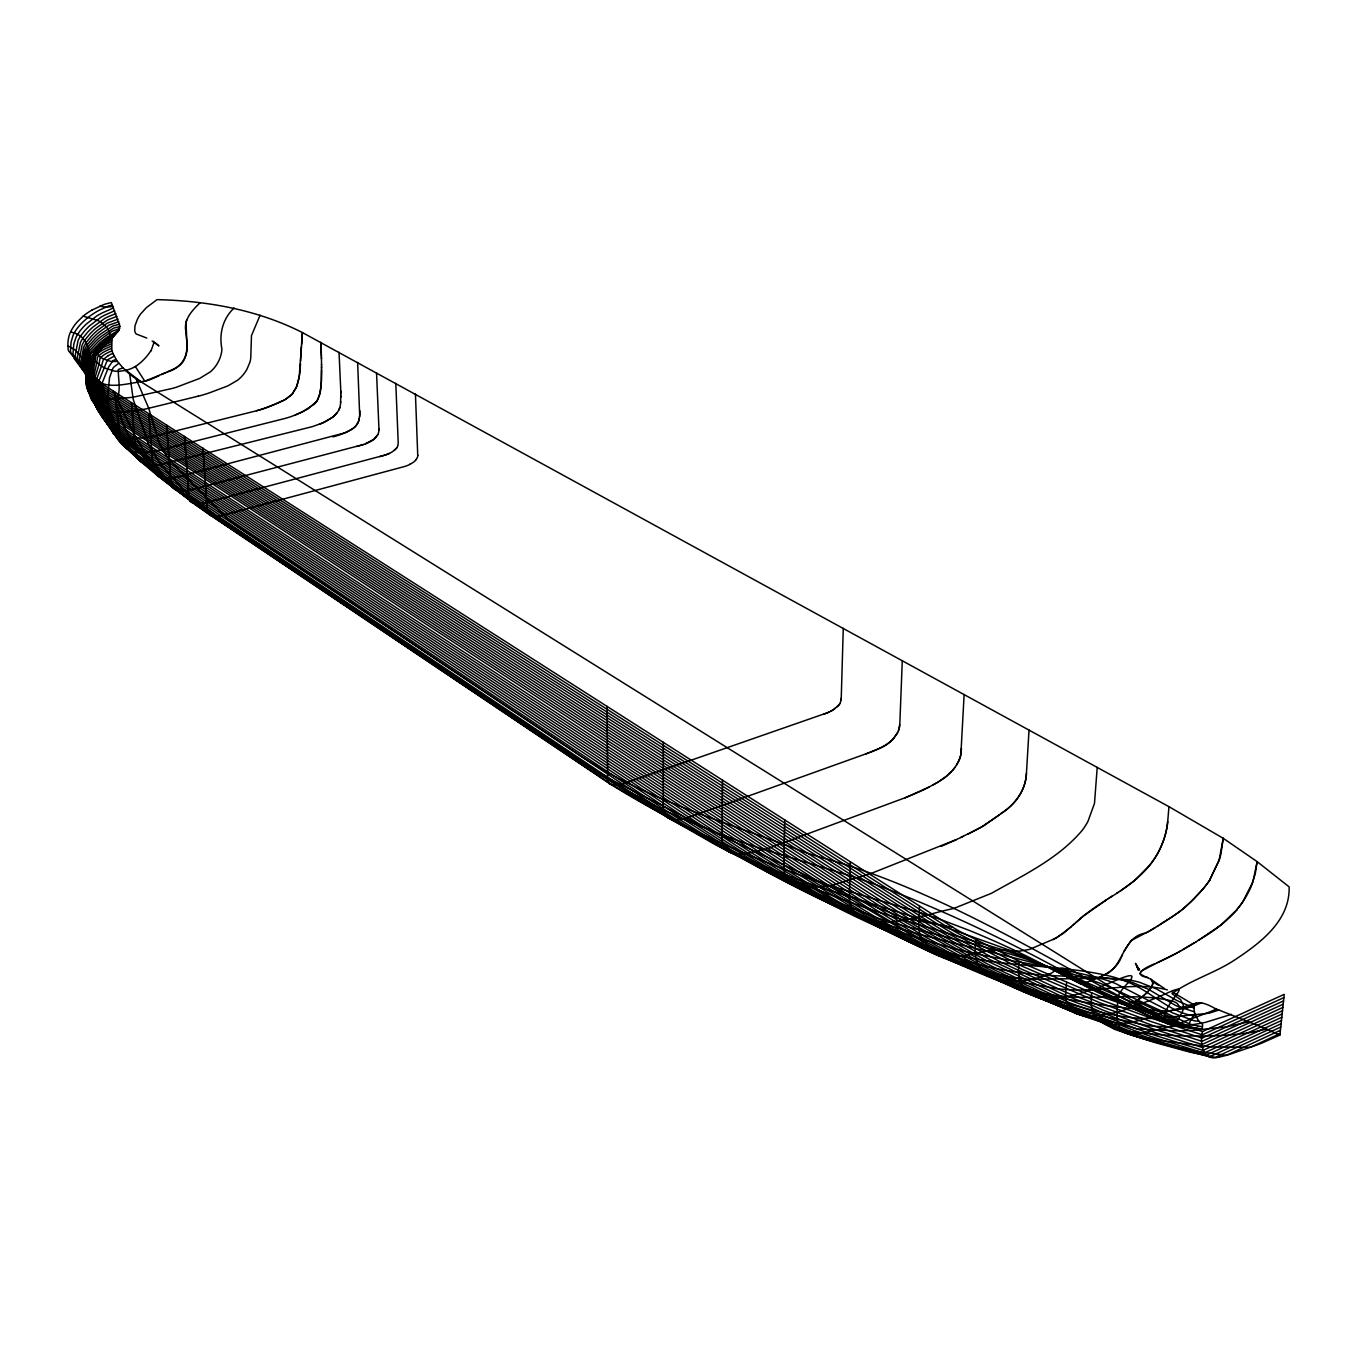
<?xml version="1.0" encoding="UTF-8"?>
<svg xmlns="http://www.w3.org/2000/svg" width="1357" height="1357" viewBox="0 0 1357 1357"><rect width="100%" height="100%" fill="white"/><g stroke="black" fill="none" stroke-linecap="round" stroke-linejoin="round"><path stroke-width="1.5" d="M663.336 742.296L663.285 806.448A37.979 26.614 -57.1 0 0 663.692 811.537C728.387 852.942 796.22 890.158 867.768 918.35A303.035 143.944 4.2 0 0 886.087 924.575C954.005 945.642 1024.552 957.279 1091.91 980.263A238.713 134.275 5.2 0 1 1109.381 986.98L1189.088 1023.772A34.96 18.32 7.3 0 0 1197.569 1025.909M1219.451 1056.984A157.208 91.14 -59.8 0 0 1233.089 1053.185L1257.685 1044.703A250.4 145.81 -60.9 0 0 1262.621 1042.753L1279.922 1035.035L1284.231 994.342L1202.455 1031.557L1099.289 995.97A121.977 62.185 6.4 0 1 1095.031 994.206L1025.655 964.488L960.62 931.852A119.314 59.861 4.8 0 1 953.004 927.374L107.305 387.237A155.902 53.652 -3.1 0 1 103.912 385.049L80.742 365.101L68.732 351.124A79.351 26.784 -3.7 0 1 68.104 349.173L67.884 343.796A262.529 89.002 -2.4 0 1 69.682 333.992L71.056 330.989A210.556 71.192 -2.8 0 1 77.383 321.779L83.167 316.147A119.806 39.998 -3.3 0 1 91.903 310.091M722.501 780.088L721.924 836.031A53.517 36.639 -57.5 0 0 721.975 838.779L722.06 840.305A49.497 33.908 -57.4 0 0 722.212 841.917A14.859 10.228 -56.9 0 0 722.738 844.478L723.23 845.632A24.46 16.827 -57.1 0 0 723.926 847.09A20.287 13.943 -57 0 0 725.673 849.346A31.245 21.491 -57.2 0 0 728.132 851.331L817.389 894.076L876.809 917.756A326.63 153.782 4.2 0 0 895.637 923.71L997.09 950.324A474.204 284.682 3.3 0 1 1065.143 973.105L1167.105 1017.58L1192.057 1027.215A19.677 10.381 7.3 0 0 1195.856 1027.978L1202.183 1029.471L1202.641 1024.467L1198.757 1021.041L1195.364 1015.104A14.706 9.143 62.9 0 1 1194.194 1010.49C1192.141 996.954 1208.239 1004.536 1214.261 1008.081A124.708 80.25 64.1 0 0 1219.994 1010.456L1255.462 1024.501A162.433 106.508 63.8 0 0 1259.55 1026.18L1279.922 1035.035M334.161 415.904L336.994 412.833A14.045 11.467 -60.3 0 0 338.741 410.102L339.029 409.526A13.638 11.127 -60.3 0 0 339.827 407.524A16.844 13.757 -60.3 0 0 340.59 402.741L340.726 397.126M340.641 401.655L340.624 402.622M784.736 819.865L783.82 864.596A42.898 28.768 -57.5 0 0 784.974 874.536C789.486 893.008 812.148 886.664 825.938 886.257A112.631 75.839 -58.7 0 0 832.367 885.137L870.346 873.755L956.363 839.593M843.274 628.325L841.272 697.04A18.71 12.841 -59.7 0 1 841.17 698.38A21.067 14.469 -59.6 0 1 841.001 699.754L840.882 700.433A15.521 10.652 -59.7 0 1 840.678 701.399A10.228 7.006 -59.7 0 1 840.441 702.281L840.254 702.807M299.744 374.04L296.979 385.914L292.128 394.259L296.233 387.695L299.1 378.128L301.458 346.561M300.592 361.183L300.796 355.297M850.33 861.763L849.346 899.114L850.618 905.543L853.977 912.158A51.006 33.399 -57.9 0 0 860.016 917.875C890.039 928.85 923.642 914.686 953.683 908.495L991.475 893.296C1023.449 875.163 1058.714 858.574 1082.632 829.839A49.547 31.194 -59.9 0 0 1087.924 821.46L1094.488 803.412L1097.219 767.384M340.878 393.242L340.811 395.074M300.525 363.489L299.897 372.853M340.794 395.498L340.76 396.397M340.709 397.414L340.76 396.244M902.286 660.638L899.878 722.382A35.774 24.121 -59.6 0 1 899.708 724.74A41.304 27.869 -59.5 0 1 899.521 726.317L899.403 727.047A24.952 16.793 -59.7 0 1 899.335 727.539A10.839 7.277 -59.8 0 1 898.758 729.896L898.249 731.101A18.981 12.756 -59.7 0 1 897.622 732.526L893.228 738.836A20.932 14.079 -59.8 0 1 891.413 740.685L890.311 741.668L891.413 740.685A20.983 14.113 -59.8 0 0 893.245 738.853A19.88 13.366 -59.8 0 0 894.042 737.903L896.926 733.832M321.388 380.961L321.592 369.867M919.52 905.984L918.859 921.471A59.335 37.809 -58.1 0 0 923.964 944.947L924.863 946.304A51.668 32.941 -58 0 0 927.967 949.883C947.746 965.319 973.122 951.172 995.139 950.443A147.692 90.953 -56.2 0 1 1006.606 950.358L1019.294 951.189L1029.352 949.459L1056.526 937.924L1071.589 926.475M300.813 355.178L302.407 332.567C257.321 309.684 207.197 300.847 157.022 299.626L146.42 307.615L140.619 313.993A33.637 28.802 -59.9 0 0 137.43 319.2L134.971 325.816L134.716 330.769A7.514 6.463 -59.6 0 0 136.192 333.992L146.81 338.063M308.209 408.762L316.843 401.146A15.47 12.705 -60.3 0 0 318.132 398.856L320.371 391.495L321.338 381.707M321.338 381.809L321.541 364.202M960.23 757.036A12.4 8.142 -59.8 0 0 960.552 755.951L960.637 755.595A18.218 11.959 -59.8 0 0 960.875 754.204L964.132 694.513M976.209 939.841C966.896 985.453 1017.309 987.048 1046.824 974.801A80.996 50.175 -58.8 0 0 1051.454 973.156C1074.914 955.956 1067.789 990.576 1088.484 981.586A54.127 32.941 -58.7 0 0 1091.673 980.348C1103.088 976.056 1115.844 970.272 1120.882 958.246M321.304 382.47L321.066 385.999M961.485 748.301L960.892 754.204M1000.788 813.725C1014.917 804.854 1025.909 790.198 1026.452 773.049L1029.03 730.049M1202.455 1031.557C1199.435 1043.482 1203.082 1062.48 1219.485 1056.866M1026.452 773.049C1025.858 789.587 1015.698 804.107 1002.009 812.826M1117.625 1002.823L1117.015 1011.152A52.601 31.041 -58.5 0 0 1117.727 1021.312C1121.272 1042.787 1146.343 1031.422 1160.15 1029.217A239.595 143.774 -60.6 0 0 1176.315 1024.535L1209.053 1012.186A250.129 149.219 -61 0 0 1216.449 1009.048M1019.311 961.536C1011.559 1009.116 1064.041 1000.482 1091.723 989.457C1098.067 990.373 1144.07 964.064 1128.905 981.891C1123.698 987.591 1109.178 1001.856 1124.291 1004.655C1140.864 1011.864 1157.267 1019.684 1174.568 1024.959A36.52 19.185 7.1 0 0 1179.555 1026.113L1185.272 1027.13M1167.122 826.362A56.757 34.807 -59.9 0 0 1167.715 821.545L1168.954 806.669L302.407 332.567L301.661 344.288M320.964 387.186L319.506 395.226L316.86 401.095A16.386 13.468 -60.4 0 1 314.298 404.182L302.679 411.663M1066.755 982.4C1064.363 994.427 1064.872 1012.543 1080.342 1014.748M359.859 410.764A28.022 22.798 -60.1 0 1 359.826 413.223L359.809 413.834A48.14 39.302 -59.8 0 1 359.69 415.446L359.639 415.921A17.777 14.418 -60.2 0 1 359.469 417.278L359.486 417.142A21.441 17.404 -60.2 0 0 359.69 415.446L357.62 362.387M359.368 417.837L359.096 419.177A25.02 20.338 -60.1 0 1 358.926 419.907L358.91 419.958A25.936 21.084 -60.1 0 0 359.13 419.008L359.198 418.651M960.637 755.595L960.552 755.951A12.807 8.413 -59.8 0 1 960.23 757.07L959.738 758.529A26.801 17.641 -59.8 0 1 959.348 759.564L959.026 760.344L959.348 759.564A34.366 22.662 -59.7 0 0 960.077 757.528L960.162 757.223M358.876 420.093L358.689 420.789A10.296 8.346 -60.3 0 1 358.452 421.552A8.651 7.006 -60.3 0 1 357.875 422.841A12.739 10.33 -60.3 0 1 357.061 424.198A20.966 17.03 -60.3 0 1 356.467 425.046L356.314 425.267A22.458 18.252 -60.3 0 0 357.061 424.198A12.773 10.347 -60.3 0 0 357.875 422.841A8.634 7.006 -60.3 0 0 358.452 421.552A11.857 9.618 -60.2 0 0 358.842 420.28L358.876 420.144M397.771 445.622L397.771 445.622A10.11 8.091 -60.1 0 0 398.161 443.451A8.193 6.548 -60.2 0 0 398.195 442.399L395.803 383.302M200.174 302.696C192.609 310.007 183.857 318.912 185.672 330.43M397.669 445.978L397.448 446.572A5.258 4.19 -60.2 0 1 397.16 447.199A4.444 3.562 -60.2 0 1 396.821 447.742A5.496 4.393 -60.2 0 1 396.278 448.421A5.428 4.342 -60.2 0 0 396.821 447.742M378.366 433.205L378.366 433.205A8.753 7.039 -60.2 0 0 378.586 432.459A12.179 9.804 -60.2 0 0 378.756 431.611A14.282 11.518 -60.2 0 0 378.925 430.118A12.705 10.245 -60.2 0 0 378.959 429.016L376.534 372.751M378.094 433.952L378.094 433.952A5.479 4.393 -60.2 0 1 377.721 434.681L377.348 435.258A7.989 6.429 -60.2 0 0 377.721 434.681M1121.611 956.651L1122.392 954.904M1123.884 951.427L1131.161 940.571L1145.596 933.022A79.418 48.123 -59.8 0 0 1148.938 931.309L1158.454 925.542M260.103 315.197L251.486 335.586L250.74 358.163A24.697 20.762 -60.2 0 1 249.858 362.353L247.042 369.087A31.567 26.563 -60.2 0 1 237.645 380.181L228.044 385.812L209.996 392.648A152.306 130.934 -63.2 0 1 198.275 396.21M338.741 410.102L338.792 410.018A13.977 11.399 -60.3 0 0 339.827 407.524M141.349 382.029L123.351 368.29L117.007 360.894L112.784 353.193A10.568 4.224 76 0 1 111.749 349.614L112.037 338.538L119.026 330.175L119.857 326.019L111.359 302.526L105.863 303.917A25.97 8.481 -3.7 0 0 103.844 304.545L91.92 310.091M956.464 765.127L959.009 760.412L957.279 763.804A26.733 17.607 -59.8 0 1 956.753 764.686L956.464 765.127A31.516 20.762 -59.8 0 1 954.887 767.451A28.022 18.455 -59.8 0 1 952.987 769.86L952.546 770.369A28.022 18.455 -59.8 0 1 951.596 771.421L946.711 776.017L951.596 771.404M151.085 350.835L154.053 342.252A3.884 3.325 -59.2 0 0 153.663 341.302M376.754 436.072L374.159 439.04M377.009 435.733L374.295 438.922M356.009 425.657L355.856 425.861A8.566 6.938 -60.2 0 1 354.771 427.065L352.43 428.863A38.505 31.364 -60.7 0 1 350.564 429.965A67.46 55.23 -61.3 0 1 344.729 432.883L181.414 476.036A83.133 70.343 -57.9 0 1 173.051 477.579A65.017 54.891 -57.3 0 1 163.366 477.834L161.33 477.562A10.093 8.464 -55.5 0 1 158.837 476.595L158.684 476.477A18.862 15.843 -55.9 0 1 156.394 474.679A10.517 8.837 -55.5 0 1 155.088 472.592A21.712 18.218 -55.9 0 1 154.766 471.897L154.053 469.963M234.083 307.971C222.701 318.742 218.952 333.873 221.903 348.97A25.953 21.983 -59.9 0 1 221.378 353.261L220.648 356.077A29.04 24.63 -59.9 0 1 210.42 371.818L199.683 378.399L176.359 387.254A102.182 87.917 -61.3 0 1 171.084 388.696L132.799 397.296L112.41 399.111L101.996 397.838A28.48 24.528 -57.4 0 1 98.433 396.363A29.718 25.596 -57.4 0 1 89.206 387.288L88.018 384.845A26.394 22.747 -57.3 0 1 86.797 380.859C87.408 366.305 82.37 351.785 67.85 345.984M114.124 356.229L108.577 359.215A20.253 6.938 -3.9 0 0 107.322 360.351L105.066 365.728A249.722 83.523 -5.6 0 1 103.997 368.442L98.637 381.622A176.563 62.151 -2.9 0 0 98.06 384.574L98.908 400.468A197.223 70.089 -2.8 0 0 99.434 403.504L107.983 422.875L120.722 442.806A161.127 58.622 -3 0 0 123.233 445.418L127.151 449.014M336.994 412.833L333.601 416.446A17.013 13.892 -60.3 0 1 332.482 417.396L322.813 422.858L312.347 426.641L159.363 464.874A83.201 70.717 -58.1 0 1 153.782 465.129L147.811 464.756A17.828 15.046 -55.9 0 1 146.081 464.315L145.131 463.975A34.96 29.532 -56.5 0 1 142.977 463.059L141.857 462.432A14.554 12.298 -55.7 0 1 139.652 460.617L121.485 443.502A173.068 62.812 -2.9 0 1 118.941 440.906L105.642 421.128L96.618 401.893A166.945 59.199 -3 0 1 96.093 398.856L95.855 382.844A207.825 73.159 -2.7 0 1 96.432 379.875L101.436 366.136A162.976 55.043 -5.1 0 0 101.945 364.27L103.437 359.317L108.034 355.755M355.738 426.013L353.804 427.896A19.202 15.589 -60.4 0 1 352.43 428.846A38.522 31.381 -60.7 0 1 350.564 429.965A67.239 55.043 -61.3 0 1 343.236 433.528A68.681 56.231 -61.3 0 1 339.335 434.986L338.046 435.41A106.966 88.018 -62.3 0 1 334.348 436.496L332.855 436.886M1102.529 1014.917A185.01 112.478 -60 0 0 1127.497 1008.929L1152.958 999.227A273.232 166.996 -61.1 0 0 1161.592 995.648C1196.145 979.245 1169.497 997.734 1165.205 1013.442A15.622 9.126 -58.4 0 0 1164.866 1019.26L1167.444 1023.873L1173.008 1023.755A12.23 7.141 -58.4 0 0 1177.588 1020.379L1182.507 1011.559A15.622 9.126 -58.4 0 0 1183.202 1004.757L1180.607 999.617L1172.007 993.697C1189.767 980.534 1213.887 973.291 1233.259 960.909C1259.143 943.861 1290.083 921.573 1289.15 886.884L1257.142 861.644L1223.251 838.321L1168.954 806.669M1149.362 865.63L1134.316 880.744M1236.838 909.614A55.739 32.941 -60 0 0 1251.205 886.46L1255.259 873.874L1257.142 861.644L1252.952 881.745L1242.842 901.727A59.267 35.045 -60 0 1 1236.872 909.682L1220.52 925.389L1195.907 941.928M952.546 770.369L952.987 769.86A27.954 18.404 -59.8 0 0 954.887 767.434M292.128 394.259L284.173 400.196L269.365 406.523A130.357 110.036 -62.8 0 1 256.507 410.781L156.683 435.648A109.306 93.904 -59.5 0 1 148.032 437.361L124.132 439.142L117.533 437.208L113.225 433.545L106.83 419.907L98.366 380.842M111.545 348.444L107.474 350.14A56.824 19.49 -3.7 0 0 102.25 352.973L98.315 356.077A25.325 8.634 -3.9 0 0 97.534 357.23L96.856 361.556A177.038 59.691 -5.2 0 1 96.601 363.422L93.005 379.926L91.767 394.599A122.978 43.424 -3.4 0 0 92.106 397.516L101.097 415.564L116.465 436.852A173.34 62.626 -2.9 0 0 119.111 439.431L136.701 454.205L156.971 468.606L673.123 812.487L730.541 849.363L780.903 878.641A774.321 325.273 6 0 0 799.069 888.258C849.957 912.752 900.353 939.858 955.226 954.395C1006.979 968.135 1061.53 963.928 1113.317 976.972A76.637 40.914 6 0 1 1125.513 981.264C1149.786 989.779 1169.988 1013.73 1195.687 1015.918M1178.962 912.26L1190.496 902.32L1203.218 888.716A59.386 35.638 -60 0 0 1209.749 879.913M838.592 705.216L838.524 705.284A21.899 15.046 -59.9 0 1 838.049 705.759L838.66 705.165A11.602 7.955 -59.8 0 0 838.948 704.86A6.225 4.258 -59.8 0 0 839.61 704.046M1195.364 897.418L1183.508 908.664L1172.075 916.976M291.704 394.717L285.733 399.331L276.336 403.758M333.839 416.209L327.715 420.416A78.299 64.644 -61.5 0 1 324.102 422.264A78.757 65.034 -61.5 0 1 321.151 423.588L320.167 424.012M389.238 453.459L389.459 453.374A22.984 18.438 -60.4 0 0 390.884 452.627A21.101 16.912 -60.3 0 0 392.139 451.864A20.168 16.165 -60.3 0 0 393.547 450.88A20.796 16.674 -60.3 0 0 394.141 450.405L395.65 449.048A13.587 10.873 -60.3 0 0 395.956 448.777M105.761 344.084L110.901 338.605A98.84 32.687 -4.5 0 0 112.716 335.739L115.023 334.009M116.481 332.804A101.164 34.247 -3.2 0 0 115.396 333.924L114.242 335.213A92.581 30.532 -4.4 0 1 112.784 336.706L89.952 357.366A111.053 38.284 -3.4 0 0 86.899 362.726L85.779 376.686A137.82 47.885 -3.2 0 0 86.119 379.01L95.753 397.822L110.901 416.82A121.96 43.373 -3.3 0 0 113.208 418.702L826.583 887.054L874.264 916.331L923.642 944.387A693.749 303.086 7.1 0 0 954.768 960.332L1021.974 991.068L1072.522 1011.406A154.969 79.198 6.4 0 0 1085.753 1016.291L1098.356 1020.549A15.928 8.566 6.2 0 1 1100.731 1021.668L1103.597 1023.365A45.29 23.985 6.6 0 0 1106.752 1025.095L1136.216 1036.477A386.067 185.129 7.3 0 0 1158.267 1043.499L1189.902 1052.099L1215.261 1057.34L1280.771 1027.028M1073.217 924.999L1074.863 923.523M1075.897 922.59L1079.782 919.164A132.918 79.385 -58 0 1 1084.006 915.636L1108.347 898.538M836.675 707.031L837.897 705.911A32.331 22.272 -59.9 0 1 837.49 706.285A32.839 22.611 -59.9 0 1 836.879 706.861A32.195 22.17 -59.9 0 1 835.437 708.083A29.973 20.626 -59.9 0 1 834.216 709.033L833.792 709.338A27.038 18.591 -59.9 0 1 832.893 709.948L832.503 710.203A25.596 17.607 -59.9 0 0 832.893 709.948L833.028 709.864M946.524 776.187L937.772 782.243A178.734 120.722 -61.3 0 1 934.854 783.888L929.274 786.907M1079.782 919.164L1063.43 933.328L1053.015 939.621M946.236 776.441L945.422 777.12A43.848 28.972 -59.9 0 1 940.214 780.75L938.654 781.717M890.226 741.736L888.767 742.924A44.119 29.803 -60 0 1 881.202 747.537L869.481 752.558M105.676 344.305L93.735 354.364A4.088 3.545 -57.5 0 0 93.107 357.145L95.668 361.759L102.318 366.644A61.557 53.211 -60 0 0 106.134 368.544L114.463 371.072A31.381 27.089 -58.7 0 0 119.179 371.309L125.472 370.393A35.57 30.719 -58.9 0 0 135.344 366.543A47.8 41.389 -59 0 0 150.881 350.7M394.141 450.405L394.259 450.303A22.832 18.32 -60.3 0 0 394.683 449.947A28.616 22.967 -60.4 0 0 395.158 449.523L395.243 449.438A24.68 19.795 -60.4 0 0 395.582 449.133M1134.215 880.829L1120.17 891.04M118.805 363.252L114.633 366.441A42.203 14.605 -3.7 0 0 112.902 368.222L109.51 377.823L107.237 401.638A155.071 55.23 -3 0 0 107.525 404.437L116.414 427.472L126.676 445.096A139.822 51.074 -3.1 0 0 129.271 447.861L156.886 474.95L195.747 505.126L608.411 782.599L672.767 820.51L737.021 853.994A44.001 30.278 -57.4 0 0 743.721 853.79L746.333 853.417A184.365 128.864 -59.5 0 0 749.471 852.858L766.434 848.837A205.382 143.723 -59.9 0 0 769.741 847.871L907.07 797.034L929.121 786.992M960.756 837.49L981.382 827.159L998.956 815.099M998.345 815.54L1001.398 813.284M997.734 815.998L983.825 825.684L970.204 833.045M1178.843 912.345L1159.489 924.88M117.889 331.566L99.909 345.255L89.85 355.11A110.612 38.064 -3.4 0 0 86.373 361.488L85.61 374.413A141.077 48.937 -3.2 0 0 85.915 376.737C90.783 391.037 100.062 403.911 110.612 414.614A123.453 43.814 -3.3 0 0 113.717 417.04L835.929 890.175A177.869 87.119 3.8 0 0 838.507 891.888L931.869 947.101A687.304 301.033 7.2 0 0 961.027 962.232M1109.534 897.791C1129.821 885.748 1149.786 870.702 1160.031 848.803A57.164 35.061 -59.9 0 0 1167.682 821.562M1156.758 926.627L1171.023 917.637M1104.954 900.692L1106.65 899.606M1116.743 893.245L1118.185 892.329M1108.092 898.69L1110.043 897.469M1110.976 896.875L1112.418 895.976M1155.299 927.56L1152.347 929.375A86.967 52.753 -59.8 0 1 1145.596 933.039C1120.899 937.059 1124.444 969.543 1101.545 976.09M1196.263 1002.959C1190.598 1007.131 1181.981 1011.864 1177.435 1003.671A17.556 9.262 6.9 0 0 1173.042 1001.229C1132.976 991.39 1090.757 1001.89 1050.199 994.511A69.546 36.164 5.4 0 1 1039.258 992.086C932.038 960.349 833.452 906.239 740.227 845.36L140.28 448.607L115.99 430.474A137.379 49.31 -3.2 0 1 113.123 427.998L95.889 405.59L87.069 388.679A90.715 31.771 -3.6 0 1 86.916 386.558L93.82 353.838L96.025 348.902A35.265 11.959 -3.8 0 1 97.67 347.273L100.74 345.17A58.012 19.761 -3.7 0 1 108.543 341.353L111.579 340.217M1198.452 940.367L1205.949 935.685A183.89 111.206 -60.9 0 0 1218.213 927.221M1196.331 941.673L1182.778 949.713M1194.635 942.691L1178.164 952.326M937.653 782.311L933.022 784.906M1180.861 950.816L1176.926 953.004M307.462 409.186L301.916 412.036M1194.788 1013.323L1190.801 1019.989A21.899 12.773 -58.4 0 1 1189.699 1022.398L1189.139 1023.619A3.104 1.798 -58.4 0 0 1189.054 1025.18A9.736 5.632 -58.5 0 0 1189.665 1026.52A15.707 9.109 -58.5 0 0 1190.7 1027.792L1194.296 1028.318M167.64 371.784C180.311 368.595 188.708 356.687 186.893 343.711M1176.638 953.174L1176.027 953.513A270.416 166.368 -61.4 0 1 1165.629 958.856L1157.792 962.503M1177.299 952.801L1156.707 962.995M174.205 368.748L176.512 367.442A19.914 16.979 -59.4 0 0 182.55 362.387C188.691 353.329 186.91 341.879 185.773 331.651M927.102 788.027L928.103 787.518M925.745 788.722L922.268 790.452M409.831 464.433L408.423 465.095A37.368 29.837 -60.6 0 1 403.64 466.757L223.481 515.134A37.267 30.838 -56.4 0 1 216.73 516.254L189.844 495.746A289.38 108.611 -1.7 0 1 184.722 490.861L160.804 464.722L149.949 446.589A292.213 106.881 -1.8 0 1 148.269 443.4L133.207 399.348L129.729 374.193M173.408 369.155L161.466 374.549M955.735 839.898L963.283 836.302M955.107 840.204L941.215 846.361M921.149 790.995L905.085 797.78M967.694 834.233L968.949 833.639M159.414 375.516L154.749 377.67A64.373 55.518 -59.8 0 1 144.826 381.3C128.711 382.555 103.743 392.241 93.039 375.957C88.646 359.605 92.954 336.197 70.581 332.007M1280.092 1033.508L1250.357 1047.333L1211.207 1046.909L1170.48 1041.922A299.303 146.997 6.6 0 1 1148.938 1038.054C1124.444 1037.664 1107.38 1021.346 1084.718 1016.308A157.87 80.606 6.3 0 1 1076.796 1013.56M1281.127 1023.772L1209.477 1056.866L1160.642 1043.448A461.058 216.323 7.5 0 1 1133.655 1034.339L1085.108 1014.866A141.806 72.684 6.3 0 1 1070.13 1009.286L992.137 972.799A517.034 237.153 6.9 0 1 979.601 966.506L926.526 937.585L886.121 913.329L113.038 410.374A123.555 43.594 -3.3 0 1 109.798 407.948L97.28 393.767L86.186 375.109M1280.431 1030.268L1226.44 1055.305L1199.198 1051.777L1164.713 1044.466A321.083 156.818 7 0 1 1140.575 1037.969L1114.334 1029.251L1103.784 1023.399A11.297 6.073 6.2 0 0 1101.663 1022.228L1087.144 1017.292A168.573 85.83 6.4 0 1 1072.963 1012.118C995.376 979.483 919.588 942.097 849.261 895.654L113.479 414.835A122.859 43.526 -3.3 0 1 110.341 412.392C99.672 401.774 90.376 388.848 85.627 374.481A141.179 48.886 -3.2 0 1 85.355 372.157L86.22 359.266A113.191 38.895 -3.4 0 1 88.85 354.024L99.723 342.931A348.664 123.606 -1.9 0 1 106.626 337.452L117.465 330.871A27.055 8.956 -3.9 0 0 119.026 330.175M1281.805 1017.258L1204.1 1053.049L1156.961 1038.512A590.923 266.786 7.7 0 1 1130.805 1029.217L1103.903 1018.445A110.256 57.096 6.7 0 1 1100.001 1016.597L1083.819 1010.49A133.715 68.562 6.2 0 1 1069.655 1005.316L1001.279 973.156A422.061 198.292 6.6 0 1 984.317 964.708L909.207 921.997A150.966 75.212 4.5 0 1 905.916 919.893L117.822 409.152A171.627 61.981 -5.3 0 0 116.108 408.067L113.394 406.388A129.746 45.544 -3.2 0 1 109.239 403.487C97.84 393.309 87.493 380.571 82.709 365.898A120.162 41.287 -3.3 0 1 82.523 363.557L84.405 350.496A143.214 48.937 -3.2 0 1 87.662 344.186L92.717 338.198A267.041 92.615 -2.4 0 1 98.925 332.346L108.865 325.171L118.907 321.711M1281.466 1020.515L1206.085 1055.288L1158.386 1041.124A532.283 244.565 7.6 0 1 1131.959 1031.88L1104.954 1021.092A92.225 48.055 6.7 0 1 1101.121 1019.226L1085.04 1013.085A133.97 68.766 6.2 0 1 1070.843 1007.929L996.801 973.139A458.666 213.558 6.7 0 1 981.857 965.658L898.521 918.214L112.835 408.135A125.353 44.119 -3.3 0 1 109.527 405.726C98.349 395.43 88.442 382.555 83.812 367.968A127.422 43.865 -3.3 0 1 83.608 365.627L85.203 352.633A133.936 45.816 -3.2 0 1 88.493 346.289L95.024 338.979A271.247 94.362 -2.4 0 1 100.231 334.28L112.58 326.138A12.603 4.19 -3.8 0 1 114.616 325.493L119.569 324.204M830.535 711.356A27.581 18.964 -59.9 0 0 831.977 710.542A24.63 16.929 -59.8 0 0 832.435 710.254L832.112 710.457A27.615 18.998 -59.9 0 1 830.535 711.356A35.96 24.765 -60 0 1 829.025 712.103L828.822 712.188A45.714 31.533 -60.1 0 1 828.024 712.544L625.848 782.955M1282.84 1007.454L1202.081 1044.466L1155.35 1029.624A740.718 319.319 7.8 0 1 1139.032 1023.89L1102.138 1009.795A133.987 68.579 6.6 0 1 1097.084 1007.539L1093.657 1005.961A37.945 20.389 5.9 0 0 1091.011 1004.892L1082.055 1001.687A211.285 105.456 6.4 0 1 1065.89 995.427L990.118 959.721L931.75 926.746L108.967 397.024A130.306 45.392 -3.2 0 1 105.473 394.531C94.6 384.387 82.981 373.311 77.637 359.198A95.55 32.585 -3.5 0 1 77.451 357.01L80.385 342.676A159.023 54.093 -3.1 0 1 83.456 337.333L87.221 332.719A255.761 87.968 -2.5 0 1 92.853 327.105L104.862 318.352A53.585 17.828 -3.6 0 1 107.729 316.927L115.854 313.586M1282.501 1010.728L1202.37 1047.502L1155.587 1032.728A685.879 300.694 7.7 0 1 1129.533 1023.415L1102.512 1012.78A126.116 64.814 6.7 0 1 1098.542 1010.965L1094.115 1008.913A31.415 16.878 6 0 0 1091.469 1007.844L1083.972 1005.283A175.664 88.714 6.3 0 1 1066.042 998.515L985.572 960.213L925.711 926.085L120.807 406.863A74.194 26.224 -3.6 0 1 119.908 406.252L118.33 405.132A98.671 35.316 -4.7 0 0 115.582 403.385L113.038 401.893A135.513 47.342 -3.2 0 1 109.68 399.704C97.161 389.73 85.559 377.025 79.724 361.963A108.543 37.114 -3.4 0 1 79.452 358.943L81.997 345.526A157.242 53.585 -3.1 0 1 85.593 339.131L89.511 334.45A264.242 91.173 -2.4 0 1 95.312 328.75L107.05 320.303A37.131 12.332 -3.7 0 1 109.663 319.116L116.973 316.368M1282.161 1013.984L1202.981 1050.403L1156.096 1035.696A638.401 284.037 7.7 0 1 1130.025 1026.384L1103.088 1015.664A121.078 62.405 6.7 0 1 1099.153 1013.832L1083.005 1007.725A142.739 72.888 6.2 0 1 1068.926 1002.501L1003.145 971.714A386.491 183.144 6.5 0 1 986.861 963.64L911.938 920.674L118.263 407.27A136.853 49.208 -5 0 0 115.837 405.726L113.208 404.149A131.697 46.121 -3.2 0 1 109.9 401.943C97.704 391.885 86.661 378.942 81.335 363.913A114.395 39.217 -3.4 0 1 81.132 360.86L83.591 347.477A150.864 51.481 -3.1 0 1 86.458 342.185L91.326 336.265A266.311 92.123 -2.4 0 1 97.314 330.497L107.186 323.203L118.008 319.082M389.459 453.374L388.272 453.883M1283.892 997.616L1202.251 1034.848L1150.21 1017.801L1100.527 999.753A141.332 71.785 6.5 0 1 1094.912 997.429L1093.216 996.683A125.997 69.088 5.5 0 0 1090.57 995.563L1022.194 966.235L960.247 934.617A238.696 116.244 5.5 0 1 946.474 926.492L107.271 389.442A160.872 55.467 -3 0 1 104.472 387.576L81.861 367.153L70.971 352.973A83.286 28.192 -3.6 0 1 70.513 350.971L71.056 342.168L72.99 335.569A181.465 61.387 -3 0 1 74.499 332.516L75.11 331.481A204.262 69.258 -2.8 0 1 82.76 322.101L87.119 318.2A140.874 47.308 -3.2 0 1 99.044 310.312L108.899 305.851A4.851 1.578 -3.8 0 1 109.934 305.63L111.206 305.444A6.276 2.035 -3.8 0 0 112.36 305.223M1283.535 1000.906L1202.081 1038.105L1149.922 1021.159L1100.408 1002.942A140.687 71.616 6.6 0 1 1095.777 1000.974L1093.216 999.855A72.328 39.116 5.7 0 0 1090.587 998.735L1022.058 969.39L954.955 934.651A359.588 170.015 6.1 0 1 939.807 925.491L107.542 391.8A148.558 51.413 -3.1 0 1 104.777 389.917L84.524 370.783L73.448 355.5A87.543 29.701 -3.6 0 1 72.99 353.397L73.855 343.881L76.077 337.198A169.269 57.367 -3 0 1 77.841 334.043L80.165 330.769A219.987 74.957 -2.7 0 1 86.085 324.255L96.5 316.13A91.903 30.685 -3.4 0 1 102.606 312.755L113.479 307.988M1283.196 1004.18L1202.014 1041.328L1155.35 1026.418L1101.969 1006.741A136.294 69.597 6.6 0 1 1096.829 1004.502L1093.352 1002.942A49.106 26.428 5.8 0 0 1090.723 1001.856L1078.544 997.293A279.491 136.582 6.6 0 1 1063.413 991.204L999.753 961.604L945.931 932.361A467.826 215.407 6.6 0 1 932.921 924.321L107.814 394.141A137.515 47.749 -3.2 0 1 105.117 392.224C93.837 382.182 81.81 371.343 75.602 357.332A91.326 31.075 -3.6 0 1 75.297 355.195L77.943 340.912A163.162 55.4 -3.1 0 1 80.86 335.637L84.405 331.125A242.666 83.133 -2.6 0 1 89.833 325.595L101.13 317.08A73.499 24.494 -3.5 0 1 105.422 314.807L114.666 310.787M829.042 712.086L828.024 712.544A60.2 41.609 -60.3 0 1 825.972 713.375A89.07 61.811 -60.7 0 1 824.445 713.935L823.936 714.104M389.035 453.56L387.237 454.29A58.69 47.325 -61.1 0 1 384.811 455.138L207.282 502.311A74.381 62.252 -57.4 0 1 201.277 503.532L199.496 503.701A22.798 18.947 -56 0 1 193.05 502.989M1155.282 963.623C1147.666 966.557 1130.042 974.462 1148.293 977.786M1156.792 962.944L1140.83 971.408L1140.101 973.885L1144.256 976.107M122.978 367.917L119.45 369.087A4.953 1.713 -3.9 0 0 118.33 369.63C118.042 379.451 121.451 390.901 116.227 401.044A97.568 34.739 -3.4 0 0 116.142 403.114L123.843 425.945L133.597 444.723A158.226 57.842 -2.9 0 0 136.107 447.708L150.305 465.044A304.833 112.207 -1.8 0 0 153.222 468.369L178.021 491.234L206.111 512.318L611.006 784.499C675.99 824.937 746.452 856.437 818.559 881.846A482.023 213.829 4 0 0 835.912 887.444L921.776 913.074A513.641 305.461 1 0 1 939.96 919.266L969.135 930.359A828.923 533.912 -2 0 1 1034.424 960.027L1080.766 984.012M165.961 372.513L144.809 381.215L135.31 366.475M1231.494 1014.324L1205.559 1022.33A149.202 76.416 6.1 0 1 1188.834 1025.146L1169.395 1026.757L1154.129 1026.35A54.908 28.819 6.7 0 1 1146.818 1025.434L1133.282 1022.516A100.774 55.416 6.7 0 0 1128.261 1021.397L1115.98 1018.971A195.137 98.23 6.2 0 1 1102.02 1015.918L1086.228 1011.83A419.109 197.477 6.3 0 1 1056.645 1003.128L1045.891 999.6A247.89 122.775 6 0 1 1030.048 993.833L936.517 953.598A512.658 234.354 6.2 0 1 922.387 946.694L864.969 915.144L791.793 870.295L134.377 438.006L114.005 423.231A132.07 47.139 -3.2 0 1 111.749 421.349L95.397 400.62L86.271 382.759A122.334 42.644 -3.4 0 1 86 380.554L86.661 370.817L88.934 364.015A133.274 46.189 -3.3 0 1 90.919 360.775L105.931 343.117A68.478 22.865 -4.4 0 0 106.813 340.946L107.814 337.774A7.582 2.544 -3.9 0 1 108.628 337.164L113.751 335.315M1195.704 1003.366L1171.973 1010.371A197.291 112.597 -56.6 0 0 1167.19 1011.728L1146.173 1018.547A227.552 137.651 -60.5 0 1 1117.591 1023.907C1101.545 1028.301 1089.077 1013.967 1091.503 998.464A85.779 50.938 -58.8 0 1 1091.622 992.73M295.215 414.988L301.593 412.172A157.565 132.562 -63.6 0 1 297.336 414.106L295.215 414.988A97.704 81.488 -61.9 0 1 289.923 416.972A82.828 68.936 -61.5 0 1 284.512 418.567L162.552 449.371M112.037 350.818L109.34 351.972A52.211 17.912 -3.7 0 0 103.878 354.94L100.774 357.417A23.951 8.176 -3.9 0 0 99.977 358.536L99.129 363.252A146.573 49.581 -5 0 1 98.739 365.169L94.888 377.975A291.026 102.657 -2.1 0 0 94.312 380.944L93.752 397.109A140.45 49.7 -3.2 0 0 94.074 399.331L102.708 417.515L117.584 438.922A177.682 64.322 -2.9 0 0 120.179 441.5L137.244 456.444L162.111 474.272L648.544 798.985C717.904 845.326 789.893 888.547 867.36 919.995A454.358 207.553 4.9 0 0 935.55 943.149C990.44 960.637 1048.469 964.081 1103.818 979.347A113.293 61.302 5.8 0 1 1115.776 983.621L1172.652 1012.916L1194.126 1020.769A10.483 5.513 7.3 0 0 1195.941 1021.007L1198.909 1021.227M387.932 454.018L387.237 454.29A58.758 47.376 -61.1 0 1 384.811 455.138A93.345 75.619 -62 0 1 382.284 455.918L379.79 456.597M274.742 404.403L265.667 407.897A110.731 93.209 -62.2 0 1 256.507 410.73M116.007 359.469L113.818 360.25A6.463 2.205 -3.9 0 0 113.055 360.606L108.577 367.085L102.165 383.047A202.312 71.378 -2.7 0 0 101.673 385.982L102.437 401.909A212.642 75.687 -2.7 0 0 102.979 404.946L111.936 426.234L122.622 443.773A147.692 53.873 -3.1 0 0 125.183 446.538C149.474 471.15 177.462 491.692 206.298 510.656L600.167 775.051L670.205 818.865L714.528 844.224A590.125 255.54 4.5 0 0 731.576 852.942L759.428 865.97A781.802 322.406 5.2 0 0 774.27 872.432L837.54 897.605A723.264 303.493 5.2 0 0 908.478 921.522L1004.401 950.256A429.558 253.555 3 0 1 1052.167 968.644L1119.949 1000.72L1164.883 1019.514A247.551 122.096 7.5 0 0 1176.655 1023.789L1193.431 1028.318M365.508 443.79L373.735 439.397A17.319 13.96 -60.3 0 1 372.921 440.007A21.152 17.064 -60.3 0 1 371.479 440.974A26.512 21.424 -60.4 0 1 369.715 441.975L367.459 443.027A48.92 39.641 -60.9 0 1 365.508 443.79A74.957 60.98 -61.5 0 1 363.354 444.553L192.389 489.47A94.091 79.385 -58 0 1 186.113 490.691L184.722 490.861M111.257 346.222L105.88 348.461A60.912 20.864 -3.7 0 0 100.486 351.429L96.551 354.584A27.327 9.312 -3.9 0 0 95.753 355.755L90.122 392.699A107.508 37.877 -3.5 0 0 90.308 394.836L98.688 411.883L115.43 434.681A157.616 56.892 -3.1 0 0 118.127 437.225L151.696 462.856L684.623 817.27C776.849 878.284 874.671 934.549 981.45 965.268A204.517 101.232 4.8 0 0 1045.755 975.361L1099.306 977.498L1121.696 979.856A50.005 26.512 6.3 0 1 1133.129 982.722L1148.955 989.541L1174.958 1005.113A39.726 20.643 7.1 0 0 1179.759 1007.081L1194.414 1011.813M868.463 752.948L691.205 816.558A157.599 112.682 -58.9 0 1 685.879 818.135L682.995 818.848L660.605 808.755L621.099 787.297L216.73 516.237M112.767 336.79L104.404 340.743L96.856 349.411A5.343 4.631 -57.9 0 0 96.72 351.667A7.786 6.734 -57.9 0 0 97.365 353.753A10.296 8.905 -58 0 0 98.688 355.67M865.41 754.068L873.637 750.947A161.483 110.952 -61.4 0 0 877.623 749.285L878.556 748.86A83.065 56.451 -60.4 0 0 881.219 747.605A42.796 28.904 -59.9 0 0 890.429 741.668M111.189 344.101L105.659 346.34A62.897 21.525 -3.7 0 0 99.282 349.801L95.804 352.515A29.752 10.127 -3.9 0 0 94.6 354.126L88.782 390.714A97.704 34.349 -3.5 0 0 88.934 392.851L97.568 409.831L114.548 432.476A147.625 53.194 -3.1 0 0 117.296 435.003L148.303 458.361L703.18 826.701C742.092 852.501 781.853 877.131 823.037 899.165C884.272 929.002 944.964 963.86 1012.322 977.498A99.96 51.227 4.8 0 0 1029.251 979.313L1107.193 978.193L1127.209 979.618A54.602 28.955 6.4 0 1 1139.676 982.349L1156.215 988.829L1175.959 1000.007A62.456 32.144 7.2 0 0 1180.59 1002.212L1190.564 1006.402A32.585 17.251 7.1 0 1 1194.058 1008.268M111.291 342.1L105.863 344.254A62.693 21.424 -3.7 0 0 99.502 347.579L95.872 350.259A32.195 10.941 -3.8 0 0 94.481 351.887L87.713 388.662A92.123 32.331 -3.6 0 0 87.866 390.799L96.635 407.745L113.801 430.237A142.044 51.091 -3.2 0 0 116.6 432.73L144.826 453.815L721.924 836.2C791.063 882.067 864.002 922.455 939.909 955.973A337.554 161.432 5.3 0 0 1017.563 981.247L1057.001 988.744A105.371 54.009 5.3 0 0 1070.91 989.762C1103.071 991.831 1135.758 981.264 1167.41 989.898M1218.874 1010.032L1209.019 1013.221L1177.74 1016.393A493.286 229.91 4.1 0 1 1165.578 1017.275C1125.665 1022.839 1087.279 1007.81 1049.114 998.667A197.376 99.061 5.8 0 1 1032.813 993.375C938.298 960.739 850.585 912.141 767.333 857.268L134.597 440.347L114.463 425.487A137.736 49.242 -3.2 0 1 112.224 423.605L95.838 402.859L86.441 385.032A109.205 38.132 -3.5 0 1 86.136 382.148L89.409 366.186A217.205 75.822 -2.7 0 1 90.885 363.048L100.164 348.495A161.262 53.415 -5 0 0 101.521 345.882L105.134 340.047A25.783 22.221 -58 0 1 106.423 338.928L115.091 333.941M1249.135 1021.634L1226.711 1026.876L1194.347 1030.2A235.49 117.838 5.9 0 1 1175.433 1030.845L1137.115 1028.894L1101.273 1018.479A166.114 84.49 6.3 0 1 1088.009 1014.917L1068.315 1008.658A441.025 206.942 6.6 0 1 1037.528 997.48A386.626 184.247 6.5 0 1 1022.703 991.475L956.668 962.164A636.365 281.849 6.8 0 1 920.419 944.302L867.479 914.601L808.806 878.42L134.19 435.648L113.564 420.958A125.76 44.815 -3.3 0 1 111.291 419.076L96.126 400.078L86.271 381.3A131.154 45.646 -3.3 0 1 85.864 378.281L86.305 368.612L88.103 362.828A114.633 39.607 -3.4 0 1 90.054 359.622C97.433 349.444 119.908 339.114 104.726 325.443A34.383 29.905 -57.3 0 0 101.673 322.779A33.213 28.887 -57.4 0 0 98.45 320.744L83.167 316.147M356.772 446.487L360.368 445.486A112.461 91.954 -62.5 0 0 363.371 444.536M1266.793 1028.911C1240.061 1036.069 1212.072 1036.239 1184.593 1035.866A293.417 144.453 5.9 0 1 1160.71 1034.797L1132.06 1031.965L1117.693 1028.385A8.905 4.766 6.5 0 1 1115.335 1026.689L1110.552 1022.822L1089.942 1017.088A140.653 72.142 6.2 0 1 1081.665 1014.544C1006.436 983.859 933.379 947.033 865.087 902.846L113.259 412.596A122.825 43.424 -3.3 0 1 110.07 410.17C99.265 399.653 89.884 386.694 85.22 372.259A138.685 47.936 -3.2 0 1 84.965 369.935L86.017 357.027A118.568 40.676 -3.3 0 1 88.612 351.802L97.857 341.947A299.914 105.32 -2.2 0 1 103.437 337.299L112.19 331.21L117.889 329.089A14.469 4.783 -3.9 0 0 119.721 328.479M198.275 396.159L148.727 408.253A118.059 102.097 -60.7 0 1 144.69 409.152L118.924 412.63L106.999 411.917A32.212 27.683 -57.1 0 1 95.736 405.573M117.381 361.42L111.851 361.505A27.377 23.68 -58.8 0 1 110.019 361.149L107.322 360.351M1102.546 1014.832L1098.933 1015.24M1180.013 1026.045L1172.278 1025.638L1153.229 1017.903L1097.016 992.052L1047.044 966.829A578.76 353.99 1.3 0 0 1005.181 948.577L940.333 925.338L824.785 888.835A573.299 248.738 4.4 0 1 736.597 853.977M736.664 853.943L734.595 853.638A47.868 32.941 -57.5 0 1 731.576 852.959A28.972 19.914 -57.2 0 1 728.132 851.331L679.28 823.241L617.333 783.718L177.139 488.842L139.652 460.617A14.69 12.4 -55.7 0 1 138.16 458.598L127.609 449.15M953.021 927.374L909.275 919.079A462.72 278.643 73.4 0 1 896.858 915.347L859.948 900.522L719.583 834.877L611.549 779.783L558.711 748.657L225.211 524.599L181.465 491.607L162.653 474.628L146.709 455.511L134.886 435.529L115.803 396.481A234.524 98.45 76.7 0 1 113.157 390.782M1202.438 1026.723L1197.569 1025.909M1188.919 1027.826L1185.458 1027.198M1187.901 1027.639L1181.336 1026.35A92.106 57.656 64.2 0 1 1174.229 1024.23L1166.63 1021.143A72.464 45.103 64.1 0 1 1159.489 1017.529M1200.131 1028.572L1194.703 1028.318A62.524 38.997 63.7 0 1 1188.919 1027.792M764.127 849.482L851.399 876.181A585.97 347.782 -1 0 1 868.259 881.897C941.877 908.817 1012.627 943.132 1081.139 981.06A481.26 221.819 7.8 0 0 1098.949 990.169L1167.495 1021.516M1076.796 1013.56L1024.654 991.713L961.044 962.232M1145.41 976.565L1148.887 978.075M1177.588 1020.362L1135.979 1000.889L1127.684 1003.671A42.135 25.138 -58.6 0 1 1123.698 1003.773L1083.717 985.114M1171.685 991.56L1194.533 1005.215M1134.198 1001.67L1173.008 1023.755M1153.569 982.247L1158.386 985.216M135.971 378.688L1159.489 1017.462C1047.825 959.823 940.503 889.514 818.067 856.589A486.959 212.303 3.9 0 1 804.531 852.162C726.589 821.85 643.523 799.935 574.198 751.49L240.104 528.161A337.859 128.389 -1.1 0 1 223.888 515.423L171.796 462.398A382.623 139.737 -1.1 0 1 158.718 441.364L148.642 407.982L135.971 378.688A134.309 54.738 76.8 0 1 124.929 369.884M152.12 341.048L158.939 345.933L155.495 342.914M663.675 811.537L169.896 481.718L138.177 458.598A13.926 11.755 -55.7 0 1 137.244 456.444A21.101 17.794 -55.9 0 1 136.701 454.188A36.588 30.804 -56.4 0 1 136.548 453.34L135.106 444.536A35.486 29.939 -56.6 0 1 134.903 443.111L131.493 402.503M1164.459 988.558L1150.041 978.736C1156.944 983.418 1148.819 990.712 1145.071 994.359A42.169 25.172 -58.6 0 1 1140.847 997.87L1135.979 1000.889L1139.71 998.701A41.27 24.63 -58.6 0 0 1146.326 993.188C1149.396 989.948 1156.028 983.621 1150.889 979.33M95.736 405.573L91.818 400.281A25.257 21.712 -56.8 0 1 90.274 396.549L87.594 379.706L84.643 370.088A133.97 46.206 -3.3 0 1 84.405 367.747L85.712 354.805A125.947 43.136 -3.3 0 1 89.07 348.444L95.855 341.048A279.966 97.789 -2.3 0 1 101.266 336.282L113.564 328.207A10.313 3.443 -3.8 0 1 115.413 327.631L117.822 327.071A13.858 4.58 -3.8 0 0 119.891 326.494M1137.234 967.066L1139.524 969.627M1138.879 968.915L1135.436 963.351L1138.54 970.119M73.957 358.248L86.017 374.447M114.497 391.63L119.179 429.948A173.018 143.74 -60.4 0 0 119.891 433.562C120.298 445.775 130.967 454.578 143.045 451.932A116.278 99.604 -59.5 0 0 162.569 449.574M148.829 413.58L152.764 463.551M166.504 424.86L170.914 482.651A12.841 10.72 -55.6 0 0 172.085 486.909M184.518 436.377L189.013 497.459M202.905 448.115L207.384 511.504A4.478 3.698 -55.4 0 0 207.706 512.793L208.893 514.337A10.025 8.278 -55.6 0 0 210.674 515.406M320.829 342.235L321.388 356.467M339.046 352.226L340.878 393.004A30.244 24.782 -60.4 0 0 340.895 392.241L340.878 391.172M320.947 344.661L321.151 348.885M186.893 343.389L186.045 322.474A16.369 13.909 -60.9 0 1 186.672 320.184M415.446 394.056L417.735 455.358M321.185 349.699L321.304 353.091M321.321 353.94L321.372 355.619M321.388 356.314L321.456 358.825M321.422 357.383L321.558 364.88M321.575 366.543L321.592 368.205M607.037 706.318L607.631 777.68A18.828 13.502 -56.7 0 0 608.326 782.378L608.598 783.006A4.41 3.155 -56.4 0 0 609.649 784.041L611.006 784.499A31.601 22.713 -56.9 0 0 617.622 785.041M112.801 306.309A30.634 26.733 -60.9 0 1 99.943 306.088M1201.505 1002.806A86.882 44.9 6.3 0 1 1183.406 1008.692L1171.227 1010.575A53.415 27.802 6.6 0 1 1165.001 1010.914C1126.632 1009.303 1088.382 1003.502 1050.742 996.021A146.997 74.72 5.6 0 1 1036.918 992.391L983.554 973.749L941.962 957.313A414.377 194.272 5.7 0 1 927.425 950.816C867.123 921.352 809.077 887.241 752.813 850.686L138.651 445.333A108.662 39.557 -3.3 0 1 137.566 444.621L114.7 427.608A129.22 46.325 -3.3 0 1 112.529 425.742L95.278 403.419L86.56 386.491A95.058 33.23 -3.6 0 1 86.39 384.37L90.919 365.304L99.587 345.153A31.906 10.788 -3.8 0 1 100.825 344.033L104.268 341.828A52.16 17.726 -3.7 0 1 112.071 338.436M98.688 355.687A14.367 12.434 -58.2 0 0 100.774 357.417A28.26 24.46 -58.8 0 0 103.709 358.96A58.266 50.463 -60.1 0 0 107.322 360.351M664.472 814.132A12.128 8.532 -56.7 0 1 663.658 811.554M108.034 355.755A52.228 17.963 -3.7 0 1 112.868 353.397M664.523 814.098A19.286 13.553 -56.8 0 0 666.083 816.405A21.899 15.402 -56.9 0 0 668.764 818.254A23.697 16.657 -56.9 0 0 673.055 819.594M172.034 486.959A7.514 6.276 -55.4 0 0 173.611 488.554L174.408 489.131A12.976 10.822 -55.6 0 0 177.072 490.471M193.084 502.921A8.787 7.294 -55.5 0 1 190.15 501.462M190.319 501.259A9.55 7.921 -55.5 0 1 189.03 497.442M683.012 818.763A42.881 30.193 -57.2 0 1 673.021 819.679M216.747 516.152A19.541 16.131 -55.9 0 1 210.623 515.524M184.722 490.742A25.02 20.915 -56 0 1 177.055 490.539M764.008 849.567A626.781 263.173 3.9 0 1 683.114 818.797M625.831 782.887A54.144 39.048 -57.2 0 1 617.605 785.143M154.036 469.963A18.727 15.707 -55.8 0 1 153.646 468.589L153.273 466.91A33.399 27.971 -56.3 0 1 152.747 463.568M378.959 428.676A12.145 9.787 -60.2 0 1 378.925 430.118M417.854 455.341A5.784 4.597 -60.2 0 1 416.175 459.361M416.345 459.531A15.979 12.722 -60.2 0 1 409.797 464.213M841.17 698.363A21.034 14.452 -59.6 0 1 841.001 699.754A19.083 13.112 -59.7 0 1 840.882 700.433M840.085 703.214A3.884 2.663 -59.7 0 1 839.593 704.046A5.903 4.037 -59.8 0 1 838.948 704.843M835.437 708.083A29.667 20.406 -59.9 0 1 833.792 709.338M899.708 724.723A40.557 27.377 -59.6 0 1 899.47 726.69A27.394 18.438 -59.7 0 1 899.335 727.539M899.352 727.539A11.755 7.888 -59.8 0 1 898.504 730.575M897.622 732.526A15.215 10.228 -59.8 0 1 897.181 733.391M1149.345 865.613A54.602 33.467 -60 0 0 1156.842 854.876A51.413 31.482 -59.9 0 0 1160.93 846.87L1163.017 841.764A58.181 35.689 -59.9 0 0 1167.122 826.362M1079.714 918.943A196.884 116.176 -57.6 0 1 1104.971 900.844M1209.918 880.082A85.627 51.685 -60.1 0 1 1195.313 897.265M1236.973 909.852A87.204 51.854 -60.1 0 1 1218.196 927.001M1098.983 1015.07A133.444 80.894 -59.3 0 1 1080.189 1015.087M1223.251 838.321L1219.078 860.491L1209.749 879.913L1219.502 859.168A55.467 33.263 -60 0 0 1220.893 853.994L1223.251 838.321M1138.591 970.255L1136.996 966.523L1138.591 970.255"/></g></svg>
